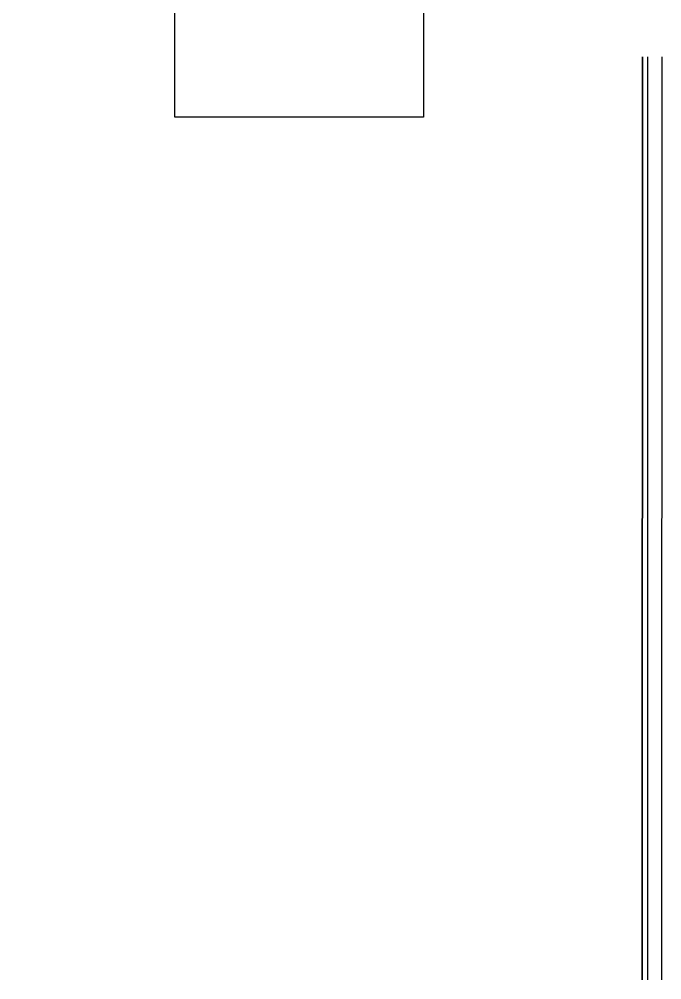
# Model space of a CAD drawing. Header units: millimetres. Extents: x 27525 to 1347740, y 16401 to 59429.
# Drawn here: x 669526 to 671178, y 20924 to 23393 of the extents above; entities that cross this region are included whole.
import ezdxf

# ---------------------------------------------------------------- set-up
doc = ezdxf.new("R2010")
doc.units = ezdxf.units.MM

msp = doc.modelspace()

# ---------------------------------------------------------------- linework, layer by layer
at = {"color": 0}
msp.add_lwpolyline([(669925.676, 23941.144), (669525.676, 23941.144), (669525.676, 24741.144), (669925.676, 24741.144), (670565.676, 24741.144), (670565.676, 23141.144), (669925.676, 23141.144)], close=True, dxfattribs=at)
for points in [[(671127.431, 20924.041), (671128.306, 23296.065)], [(671128.306, 23296.065), (671127.431, 20924.041)], [(671141.938, 23296.065), (671141.273, 20924.041)], [(671178.306, 23296.065), (671177.431, 20924.041)]]:
    msp.add_lwpolyline(points, dxfattribs=at)

doc.saveas('drawing.dxf')
